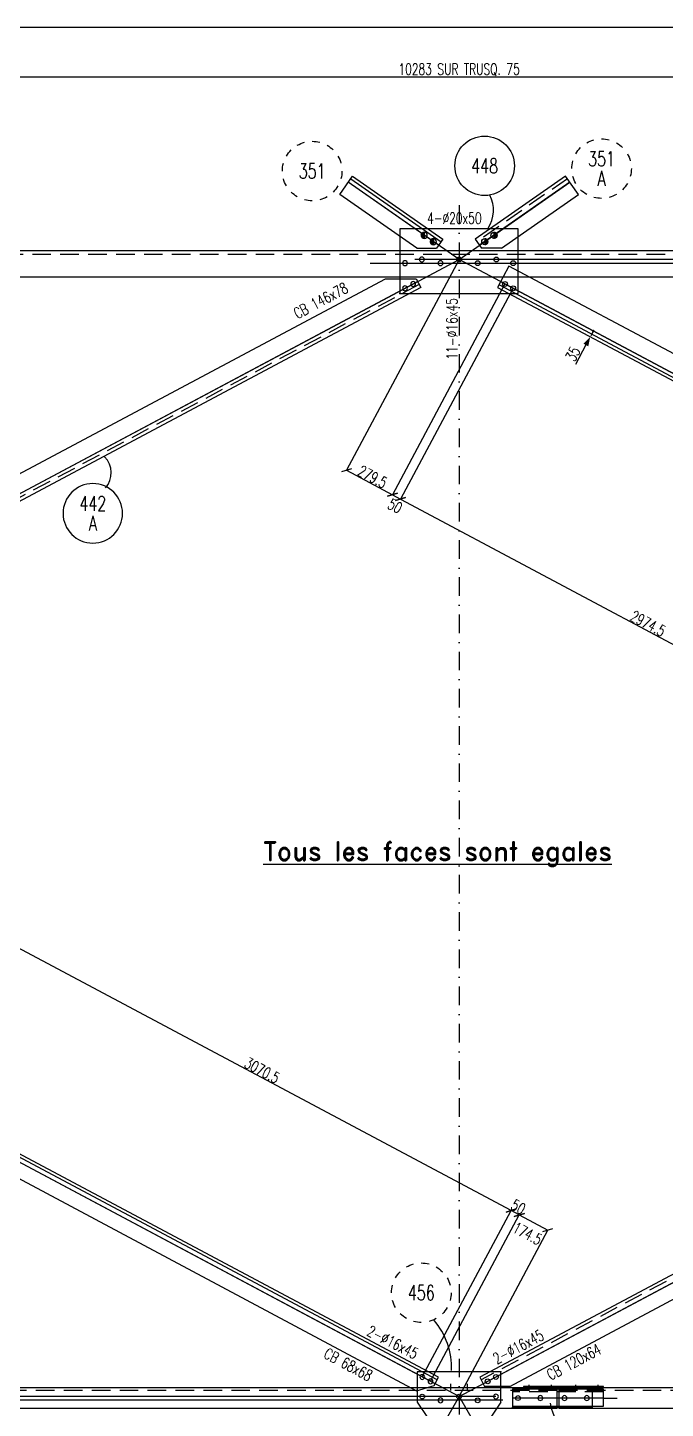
# Model space of a CAD drawing. Extents: x 554281 to 570501, y -34108 to -22628.
# Drawn here: x 559269 to 562695, y -30054 to -22628 of the extents above; entities that cross this region are included whole.
import ezdxf
from ezdxf.enums import TextEntityAlignment as Align

# ---------------------------------------------------------------- set-up
doc = ezdxf.new("R2010")
doc.units = 0
doc.header["$LTSCALE"] = 200
doc.header["$MEASUREMENT"] = 0
doc.linetypes.add('DASHDOT', pattern=[1, 0.5, -0.25, 0, -0.25])
doc.linetypes.add('DASHED', pattern=[0.75, 0.5, -0.25])
doc.layers.get('0').update_dxf_attribs({"linetype": 'CONTINUOUS'})
for name, color, linetype in [('ASSI', 6, 'CONTINUOUS'), ('BOLLINI_1', 7, 'CONTINUOUS'), ('BOLLINI_5', 7, 'CONTINUOUS'), ('FORI', 2, 'CONTINUOUS'), ('LINEA_ANG', 2, 'CONTINUOUS'), ('LINEE_PIASTRA', 2, 'CONTINUOUS'), ('LINEE_PIASTRE', 2, 'CONTINUOUS'), ('LS', 7, 'CONTINUOUS'), ('MZ', 6, 'DASHDOT'), ('PIASTRE', 5, 'CONTINUOUS'), ('QT_MAL', 7, 'CONTINUOUS'), ('QT_MPR', 7, 'CONTINUOUS'), ('TRAT-Y', 7, 'DASHED')]:
    doc.layers.add(name, color=color, linetype=linetype)
doc.styles.add('QUOTE', font='ROMANS8.SHX', dxfattribs={"width": 0.7})
doc.styles.add('RD', font='ROMAND8.SHX', dxfattribs={"width": 0.7})
doc.styles.add('RQL', font='ROMANS8.SHX', dxfattribs={"width": 0.7})
doc.styles.add('RS', font='ROMANS8.shx', dxfattribs={"width": 0.7})
doc.styles.get("Standard").update_dxf_attribs({"font": 'ROMANS8.SHX', "width": 0.7})
doc.dimstyles.new('FRECCE1', dxfattribs={"dimtxt": 60, "dimasz": 6.66, "dimexe": 0, "dimexo": 0, "dimgap": 1, "dimtad": 1, "dimzin": 0, "dimdsep": 46, "dimtxsty": 'RS', "dimblk1": 'QUOTP', "dimblk2": 'QUOTF', "dimsah": 1, "dimcen": 0, "dimclrd": 2, "dimclre": 2, "dimclrt": 7, "dimadec": 0, "dimazin": 0, "dimtfac": 1, "dimtix": 1, "dimtmove": 2, "dimatfit": 3, "dimldrblk": 'QUOTP', "dimfxl": 1, "dimtolj": 1, "dimtzin": 0, "dimarcsym": 0})
doc.dimstyles.new('TRATTO', dxfattribs={"dimscale": 0, "dimtxt": 60, "dimasz": 40, "dimexe": 0, "dimexo": 0, "dimgap": 5, "dimtad": 1, "dimrnd": 0.5, "dimdsep": 46, "dimtxsty": 'RS', "dimblk1": 'OBLIQUE', "dimblk2": 'OBLIQUE', "dimsah": 1, "dimcen": 0.09, "dimclrd": 2, "dimclre": 2, "dimclrt": 7, "dimadec": 0, "dimazin": 0, "dimtfac": 1, "dimtix": 1, "dimtmove": 2, "dimatfit": 3, "dimfxl": 1, "dimtolj": 1, "dimtzin": 0, "dimarcsym": 0})

# ---------------------------------------------------------------- blocks, each defined once
blk = doc.blocks.new('ASSE98')
blk.add_line((0, 0), (1, 0))
at = {"color": 7, "style": 'QUOTE', "width": 0.5, "flags": 1}
for tag, p in [('TI', (1.38308, 6.82731)), ('DI_S', (1.38308, 6.42178)), ('D_S', (1.38308, 6.02092)), ('E_S', (1.38308, 5.68065)), ('NFORI', (1.36454, 5.29792)), ('ALAR', (1.36349, 4.93246)), ('FAM', (1.3775, 4.54645)), ('ALA', (1.38308, 4.19257)), ('DISP2', (1.38308, 3.84971)), ('DISP1', (1.38308, 3.50686)), ('PINZAF', (1.38308, 3.164)), ('PINZAI', (1.38308, 2.82114)), ('TRP', (1.38308, 2.47829)), ('NP', (1.38308, 2.13543)), ('SV', (1.38308, 1.79257)), ('PESO', (1.38308, 1.44971)), ('QUA', (1.38308, 1.10686)), ('LUN', (1.38308, 0.764)), ('PROF', (1.38308, 0.42114)), ('POS', (1.38308, 0.07829))]:
    blk.add_attdef(tag, p, '', height=0.2, dxfattribs=at)
at = {"color": 7, "flags": 1}
for tag, p in [('LAV1', (3.07431, 6.82847)), ('LAV2', (3.07431, 6.49513)), ('LAV3', (3.07431, 6.1618)), ('LAV4', (3.07431, 5.82847)), ('LAV5', (3.07431, 5.49513)), ('LAV6', (3.07431, 5.1618)), ('LAV7', (3.07431, 4.82847)), ('LAV8', (3.07431, 4.49513)), ('LAV9', (3.07431, 4.1618)), ('LAV10', (3.07431, 3.82847))]:
    blk.add_attdef(tag, p, '', height=0.2, dxfattribs=at)
blk = doc.blocks.new('MRKR_98')
blk.add_point((0, 0))
at = {"color": 7, "style": 'QUOTE', "width": 0.5, "flags": 1}
for tag, p in [('AUX2', (3.71, 4.93)), ('NFORI', (3.72, 5.3)), ('TI', (3.73, 6.83)), ('AUX1', (3.73, 4.19)), ('DI_S', (3.73, 6.42)), ('D_S', (3.73, 6.02)), ('E_S', (3.73, 5.68)), ('FAM', (3.73, 4.55)), ('COMMESSA', (3.73, 3.85)), ('MD', (3.73, 3.51)), ('MP', (3.73, 3.16)), ('LARGHEZZA', (3.73, 2.82)), ('SPESSORE', (3.73, 2.48)), ('NP', (3.73, 2.14)), ('SV', (3.73, 1.79)), ('PESO', (3.73, 1.45)), ('QUA', (3.73, 1.11)), ('LUN', (3.73, 0.76)), ('PROF', (3.73, 0.42)), ('POS', (3.73, 0.08))]:
    blk.add_attdef(tag, p, '', height=0.2, dxfattribs=at)
at = {"color": 7, "flags": 1}
for tag, p in [('LAV1', (5.26, 6.88)), ('LAV2', (5.26, 6.55)), ('LAV3', (5.26, 6.21)), ('LAV4', (5.26, 5.88)), ('LAV5', (5.26, 5.55)), ('LAV6', (5.26, 5.21)), ('LAV7', (5.26, 4.88)), ('LAV8', (5.26, 4.55)), ('LAV9', (5.26, 4.21)), ('LAV10', (5.26, 3.88))]:
    blk.add_attdef(tag, p, '', height=0.2, dxfattribs=at)
blk = doc.blocks.new('16')
blk.add_circle((0, 0), 1)
blk = doc.blocks.new('20')
at = {"color": 0}
for p, q in [((0, 0.98), (0.02, 1)), ((0, 0.94), (0.06, 1)), ((1, -0.01), (0, 0.99)), ((0, 0.89), (0.1, 0.99)), ((0, 0.85), (0.14, 0.99)), ((0, 0.8), (0.18, 0.98)), ((0, 0.76), (0.22, 0.98)), ((0, 0.71), (0.25, 0.97)), ((0, 0.67), (0.29, 0.96)), ((1, -0.05), (0, 0.95)), ((0, 0.62), (0.32, 0.95)), ((0, 0.58), (0.36, 0.93)), ((0, 0.53), (0.39, 0.92)), ((0, 0.49), (0.42, 0.91)), ((1, -0.09), (0, 0.9)), ((0, 0.44), (0.45, 0.89)), ((0, 0.4), (0.48, 0.88)), ((0.99, -0.13), (0, 0.86)), ((0, 0.35), (0.51, 0.86)), ((0, 0.31), (0.54, 0.84)), ((0, 0.26), (0.56, 0.83)), ((0.99, -0.17), (0, 0.81)), ((0, 0.22), (0.59, 0.81)), ((0, 0.17), (0.61, 0.79)), ((0.98, -0.21), (0, 0.77)), ((0, 0.13), (0.64, 0.77)), ((0, 0.08), (0.66, 0.75)), ((0, 0.04), (0.69, 0.73)), ((0.97, -0.25), (0, 0.72)), ((0, -0.01), (0.71, 0.7)), ((0.96, -0.28), (0, 0.68)), ((0, -0.05), (0.73, 0.68)), ((0, -0.1), (0.75, 0.66)), ((0.95, -0.32), (0, 0.63)), ((0, -0.14), (0.77, 0.63)), ((0, -0.19), (0.79, 0.61)), ((0.94, -0.35), (0, 0.59)), ((0, -0.23), (0.81, 0.58)), ((0, -0.28), (0.83, 0.56)), ((0.92, -0.38), (0, 0.54)), ((0, -0.32), (0.85, 0.53)), ((0.91, -0.41), (0, 0.5)), ((0, -0.36), (0.87, 0.5)), ((0, -0.41), (0.88, 0.47)), ((0.9, -0.44), (0, 0.45)), ((0, -0.45), (0.9, 0.44)), ((0.88, -0.47), (0, 0.41)), ((0, -0.5), (0.91, 0.41)), ((0, -0.54), (0.92, 0.38)), ((0.87, -0.5), (0, 0.36)), ((0, -0.59), (0.94, 0.35)), ((0.85, -0.53), (0, 0.32)), ((0, -0.63), (0.95, 0.31)), ((0, -0.68), (0.96, 0.28)), ((0.83, -0.56), (0, 0.27)), ((0, -0.72), (0.97, 0.25)), ((0.81, -0.58), (0, 0.23)), ((0, -0.77), (0.98, 0.21)), ((0.79, -0.61), (0, 0.18)), ((0, -0.81), (0.99, 0.17)), ((0.77, -0.63), (0, 0.14)), ((0, -0.86), (0.99, 0.13)), ((0.75, -0.66), (0, 0.09)), ((0, -0.9), (1, 0.09)), ((0.73, -0.68), (0, 0.05)), ((0, -0.95), (1, 0.05)), ((0.71, -0.7), (0, 0.01)), ((0, -0.99), (1, 0.01)), ((1, 0.04), (0.04, 1)), ((1, 0.09), (0.09, 1)), ((0.99, 0.14), (0.14, 0.99)), ((0.98, 0.19), (0.19, 0.98)), ((0.97, 0.25), (0.25, 0.97)), ((0.95, 0.31), (0.31, 0.95)), ((0.92, 0.38), (0.38, 0.92)), ((0.88, 0.47), (0.47, 0.88)), ((0.81, 0.59), (0.59, 0.81)), ((0.69, -0.73), (0, -0.04)), ((0.66, -0.75), (0, -0.08)), ((0.64, -0.77), (0, -0.13)), ((0.61, -0.79), (0, -0.17)), ((0.59, -0.81), (0, -0.22)), ((0.56, -0.83), (0, -0.26)), ((0.54, -0.84), (0, -0.31)), ((0.51, -0.86), (0, -0.35)), ((0.48, -0.88), (0, -0.4)), ((0.45, -0.89), (0, -0.44)), ((0.42, -0.91), (0, -0.49)), ((0.39, -0.92), (0, -0.53)), ((0.36, -0.93), (0, -0.58)), ((0.32, -0.95), (0, -0.62)), ((0.29, -0.96), (0, -0.67)), ((0.25, -0.97), (0, -0.71)), ((0.22, -0.98), (0, -0.76)), ((0.18, -0.98), (0, -0.8)), ((0.14, -0.99), (0, -0.85)), ((0.1, -0.99), (0, -0.89)), ((0.04, -1), (1, -0.04)), ((0.09, -1), (1, -0.09)), ((0.14, -0.99), (0.99, -0.14)), ((0.19, -0.98), (0.98, -0.19)), ((0.25, -0.97), (0.97, -0.25)), ((0.31, -0.95), (0.95, -0.31)), ((0.38, -0.92), (0.92, -0.38)), ((0.47, -0.88), (0.88, -0.47)), ((0.59, -0.81), (0.81, -0.59))]:
    blk.add_line(p, q, dxfattribs=at)
blk.add_line((0, 1), (0, -1))
blk.add_circle((0, 0), 1)
blk = doc.blocks.new('xxx')
blk.add_circle((0, 0), 8)
at = {"color": 3, "style": 'RQL', "width": 0.7}
blk.add_attdef('POS', text='', height=4, dxfattribs=at).set_placement((0, 0), align=Align.MIDDLE)
at = {"color": 3, "style": 'RQL', "width": 0.7, "flags": 1}
blk.add_attdef('POS1', (-0.39, -5.42), '', height=2, dxfattribs=at)
at = {"style": 'RQL', "width": 0.7, "flags": 1}
blk.add_attdef('TIPO', (-0.39, -8.66), '', height=2, dxfattribs=at)
blk = doc.blocks.new('_OBLIQUE')
at = {"color": 0, "linetype": 'ByBlock'}
blk.add_line((-0.5, -0.5), (0.5, 0.5), dxfattribs=at)
blk = doc.blocks.new('*D25')
at = {"layer": 'LS', "color": 2, "lineweight": -2, "transparency": 16777216}
for p, q in [((556445.4, -23875.5), (556445.4, -22892.6)), ((556445.4, -22892.6), (566728.4, -22892.6)), ((566728.4, -23875.5), (566728.4, -22892.6))]:
    blk.add_line(p, q, dxfattribs=at)
at = {"layer": 'LS', "color": 2, "lineweight": -2, "transparency": 16777216, "xscale": 40, "yscale": 40, "zscale": 40, "rotation": 180}
blk.add_blockref('_OBLIQUE', (556445.4, -22892.6), dxfattribs=at)
at = {"layer": 'LS', "color": 2, "lineweight": -2, "transparency": 16777216, "xscale": 40, "yscale": 40, "zscale": 40}
blk.add_blockref('_OBLIQUE', (566728.4, -22892.6), dxfattribs=at)
at = {"layer": 'LS', "color": 7, "transparency": 16777216, "insert": (561586.9, -22854.7), "char_height": 60, "attachment_point": 5, "style": 'RS'}
blk.add_mtext('\\A1;10283 SUR TRUSQ. 75', dxfattribs=at)
blk = doc.blocks.new('*D26')
at = {"layer": 'LS', "color": 2, "lineweight": -2, "transparency": 16777216}
for p, q in [((555266.1, -29990.3), (555266.1, -30594.4)), ((567907.7, -29990.3), (567907.7, -30594.4)), ((555266.1, -30594.4), (567907.7, -30594.4))]:
    blk.add_line(p, q, dxfattribs=at)
at = {"layer": 'LS', "color": 2, "lineweight": -2, "transparency": 16777216, "xscale": 40, "yscale": 40, "zscale": 40, "rotation": 180}
blk.add_blockref('_OBLIQUE', (555266.1, -30594.4), dxfattribs=at)
at = {"layer": 'LS', "color": 2, "lineweight": -2, "transparency": 16777216, "xscale": 40, "yscale": 40, "zscale": 40}
blk.add_blockref('_OBLIQUE', (567907.7, -30594.4), dxfattribs=at)
at = {"layer": 'LS', "color": 7, "transparency": 16777216, "insert": (561586.9, -30556.5), "char_height": 60, "attachment_point": 5, "style": 'RS'}
blk.add_mtext('\\A1;12641 SUR TRUSQ. 75', dxfattribs=at)
blk = doc.blocks.new('zzz')
at = {"linetype": 'Continuous'}
for start, end in [(90, 105), (60, 75), (150, 165), (120, 135), (30, 45), (180, 195), (0, 15), (330, 345), (210, 225), (240, 255), (300, 315), (270, 285)]:
    blk.add_arc((0, 0), 8, start, end, dxfattribs=at)
at = {"color": 3, "style": 'RQL', "width": 0.7}
blk.add_attdef('POS1', text='', height=4, dxfattribs=at).set_placement((0, 0), align=Align.MIDDLE)
at = {"style": 'RQL', "width": 0.7, "flags": 1}
blk.add_attdef('TIPO', (0, -8), '', height=3, dxfattribs=at)
blk = doc.blocks.new('www')
at = {"linetype": 'Continuous'}
for start, end in [(90, 105), (60, 75), (150, 165), (120, 135), (30, 45), (180, 195), (0, 15), (330, 345), (210, 225), (240, 255), (300, 315), (270, 285)]:
    blk.add_arc((0, 0), 8, start, end, dxfattribs=at)
at = {"color": 3, "style": 'RQL', "width": 0.7}
for tag, p in [('POS3', (0, 0.65)), ('POS2', (0, -4.63))]:
    blk.add_attdef(tag, text='', height=4, dxfattribs=at).set_placement(p, align=Align.CENTER)
at = {"style": 'RQL', "width": 0.7, "flags": 1}
blk.add_attdef('TIPO', text='', height=3, dxfattribs=at).set_placement((0, 0), align=Align.MIDDLE_CENTER)
blk = doc.blocks.new('*D111')
at = {"layer": 'QT_MPR', "color": 2, "lineweight": -2, "transparency": 16777216}
for p, q in [((561586.9, -23875.5), (560982.2, -25009.1)), ((561833.4, -24007), (561228.7, -25140.6)), ((560982.2, -25009.1), (561228.7, -25140.6))]:
    blk.add_line(p, q, dxfattribs=at)
at = {"layer": 'QT_MPR', "color": 2, "lineweight": -2, "transparency": 16777216, "xscale": 40, "yscale": 40, "zscale": 40}
for p, rotation in [((560982.2, -25009.1), 151.9214835772058), ((561228.7, -25140.6), 331.9214835772058)]:
    blk.add_blockref('_OBLIQUE', p, dxfattribs=dict(at, rotation=rotation))
at = {"layer": 'QT_MPR', "color": 7, "transparency": 16777216, "insert": (561121.9, -25043.9), "char_height": 60, "attachment_point": 5, "rotation": 331.92148, "style": 'RS'}
blk.add_mtext('\\A1;279.5', dxfattribs=at)
blk = doc.blocks.new('*D112')
at = {"layer": 'QT_MPR', "color": 2, "lineweight": -2, "transparency": 16777216}
for p, q in [((561833.4, -24007), (561228.7, -25140.6)), ((561877.6, -24030.5), (561272.8, -25164.1)), ((561228.7, -25140.6), (561272.8, -25164.1))]:
    blk.add_line(p, q, dxfattribs=at)
at = {"layer": 'QT_MPR', "color": 2, "lineweight": -2, "transparency": 16777216, "xscale": 40, "yscale": 40, "zscale": 40}
for p, rotation in [((561228.7, -25140.6), 151.9214835772058), ((561272.8, -25164.1), 331.9214835772058)]:
    blk.add_blockref('_OBLIQUE', p, dxfattribs=dict(at, rotation=rotation))
at = {"layer": 'QT_MPR', "color": 7, "transparency": 16777216, "insert": (561243.1, -25200.9), "char_height": 60, "attachment_point": 5, "rotation": 331.92148, "style": 'RS'}
blk.add_mtext('\\A1;50', dxfattribs=at)
blk = doc.blocks.new('*D113')
at = {"layer": 'QT_MPR', "color": 2, "lineweight": -2, "transparency": 16777216}
for p, q in [((561877.6, -24030.5), (561272.8, -25164.1)), ((561272.8, -25164.1), (563897.4, -26564.2)), ((564516.2, -25404.2), (563897.4, -26564.2))]:
    blk.add_line(p, q, dxfattribs=at)
at = {"layer": 'QT_MPR', "color": 2, "lineweight": -2, "transparency": 16777216, "xscale": 40, "yscale": 40, "zscale": 40}
for p, rotation in [((561272.8, -25164.1), 151.9214835772058), ((563897.4, -26564.2), 331.9214835772058)]:
    blk.add_blockref('_OBLIQUE', p, dxfattribs=dict(at, rotation=rotation))
at = {"layer": 'QT_MPR', "color": 7, "transparency": 16777216, "insert": (562601.6, -25833.3), "char_height": 60, "attachment_point": 5, "rotation": 331.92148, "style": 'RS'}
blk.add_mtext('\\A1;2974.5', dxfattribs=at)
blk = doc.blocks.new('QUOTP')
at = {"layer": 'ASSI', "color": 2, "const_width": 1.07}
blk.add_lwpolyline([(-0.5, 0, 1), (0.5, 0, 1)], format="xyb", close=True, dxfattribs=at)
blk = doc.blocks.new('QUOTF')
at = {"layer": 'LS', "color": 2}
blk.add_line((7.5, 0), (25.5, 0), dxfattribs=at)
blk.add_solid([(7.5, 2.25), (0, 0), (7.5, -2.25)], dxfattribs=at)
blk = doc.blocks.new('*D116')
at = {"layer": 'QT_MAL', "color": 2, "lineweight": -2, "transparency": 16777216}
for p, q in [((562304.9, -24266), (562294.7, -24285.2)), ((562308, -24260.2), (562308, -24260.2)), ((562291.5, -24291.1), (562291.5, -24291.1))]:
    blk.add_line(p, q, dxfattribs=at)
at = {"layer": 'QT_MAL', "color": 2, "lineweight": -2, "transparency": 16777216, "xscale": 6.66, "yscale": 6.66, "zscale": 6.66}
for name, p, rotation in [('QUOTP', (562308, -24260.2), 61.92148357720585), ('QUOTF', (562291.5, -24291.1), 241.9214835772058)]:
    blk.add_blockref(name, p, dxfattribs=dict(at, rotation=rotation))
at = {"layer": 'QT_MAL', "color": 7, "transparency": 16777216, "insert": (562198.4, -24383.4), "char_height": 60, "attachment_point": 5, "rotation": 61.92148, "style": 'RS'}
blk.add_mtext('\\A1;35', dxfattribs=at)
blk = doc.blocks.new('*D117')
at = {"layer": 'QT_MPR', "color": 2, "lineweight": -2, "transparency": 16777216}
for p, q in [((561389, -29884.7), (561866.5, -28989.6)), ((561433.1, -29908.2), (561910.6, -29013.2)), ((561910.6, -29013.2), (561866.5, -28989.6))]:
    blk.add_line(p, q, dxfattribs=at)
at = {"layer": 'QT_MPR', "color": 2, "lineweight": -2, "transparency": 16777216, "xscale": 40, "yscale": 40, "zscale": 40}
for p, rotation in [((561866.5, -28989.6), 151.9214835788659), ((561910.6, -29013.2), 331.9214835788659)]:
    blk.add_blockref('_OBLIQUE', p, dxfattribs=dict(at, rotation=rotation))
at = {"layer": 'QT_MPR', "color": 7, "transparency": 16777216, "insert": (561905, -28970.5), "char_height": 60, "attachment_point": 5, "rotation": 331.92148, "style": 'RS'}
blk.add_mtext('\\A1;50', dxfattribs=at)
blk = doc.blocks.new('*D118')
at = {"layer": 'QT_MPR', "color": 2, "lineweight": -2, "transparency": 16777216}
for p, q in [((558668.2, -28461.6), (559157.5, -27544.5)), ((561866.5, -28989.6), (559157.5, -27544.5)), ((561389, -29884.7), (561866.5, -28989.6))]:
    blk.add_line(p, q, dxfattribs=at)
at = {"layer": 'QT_MPR', "color": 2, "lineweight": -2, "transparency": 16777216, "xscale": 40, "yscale": 40, "zscale": 40}
for p, rotation in [((559157.5, -27544.5), 151.9214835788659), ((561866.5, -28989.6), 331.9214835788659)]:
    blk.add_blockref('_OBLIQUE', p, dxfattribs=dict(at, rotation=rotation))
at = {"layer": 'QT_MPR', "color": 7, "transparency": 16777216, "insert": (560528.5, -28236.2), "char_height": 60, "attachment_point": 5, "rotation": 331.92148, "style": 'RS'}
blk.add_mtext('\\A1;3070.5', dxfattribs=at)
blk = doc.blocks.new('bull')
at = {"style": 'RS', "width": 0.7, "flags": 1}
for tag, p in [('NN', (-12.25, 0)), ('DIAMETRO', (0, -4.86)), ('SERRAGGIO', (0, -9.71)), ('LUNGHEZZA', (0, -14.57)), ('NB', (0, -19.43)), ('TIPO', (0, -24.12)), ('EL', (-0.14, -29))]:
    blk.add_attdef(tag, p, '', height=3, dxfattribs=at)
at = {"style": 'RS', "width": 0.7}
blk.add_attdef('BULLONE', (0, 0), '', height=3, dxfattribs=at)
blk = doc.blocks.new('YYY')
blk.add_circle((0, 0), 8)
at = {"color": 3, "style": 'RQL', "width": 0.7}
for tag, p in [('POS3', (0, 0.65)), ('POS2', (0, -4.63))]:
    blk.add_attdef(tag, text='', height=4, dxfattribs=at).set_placement(p, align=Align.CENTER)
at = {"style": 'RQL', "width": 0.7, "flags": 1}
blk.add_attdef('TIPO', text='', height=3, dxfattribs=at).set_placement((0, 0), align=Align.MIDDLE_CENTER)
blk = doc.blocks.new('*D152')
at = {"layer": 'QT_MPR', "color": 2, "lineweight": -2, "transparency": 16777216}
for p, q in [((561433.1, -29908.2), (561910.6, -29013.2)), ((561910.6, -29013.2), (562064.4, -29095.2)), ((561586.9, -29990.3), (562064.4, -29095.2))]:
    blk.add_line(p, q, dxfattribs=at)
at = {"layer": 'QT_MPR', "color": 2, "lineweight": -2, "transparency": 16777216, "xscale": 40, "yscale": 40, "zscale": 40}
for p, rotation in [((561910.6, -29013.2), 151.9214835764628), ((562064.4, -29095.2), 331.9214835764627)]:
    blk.add_blockref('_OBLIQUE', p, dxfattribs=dict(at, rotation=rotation))
at = {"layer": 'QT_MPR', "color": 7, "transparency": 16777216, "insert": (561954.2, -29113.8), "char_height": 60, "attachment_point": 5, "rotation": 331.92148, "style": 'RS'}
blk.add_mtext('\\A1;174.5', dxfattribs=at)

msp = doc.modelspace()

# ---------------------------------------------------------------- linework, layer by layer
at = {"layer": 'ASSI', "color": 6}
msp.add_line((561108.835, -23895.49), (566717.028, -23895.49), dxfattribs=at)
at = {"layer": 'LINEA_ANG'}
for p, q in [((560945.646, -23525.35), (561014.34, -23426.957)), ((561014.34, -23426.957), (561499.743, -23765.85)), ((562159.476, -23426.957), (561674.073, -23765.85)), ((562228.171, -23525.35), (562159.476, -23426.957)), ((561359.714, -23814.439), (560945.646, -23525.35)), ((561814.102, -23814.439), (562228.171, -23525.35)), ((566744.028, -23828.49), (556430.028, -23828.49)), ((561359.714, -23814.439), (561465.968, -23814.226)), ((561499.743, -23765.85), (561465.968, -23814.226)), ((561674.073, -23765.85), (561707.848, -23814.226)), ((561814.102, -23814.439), (561707.848, -23814.226)), ((555860.664, -26822.588), (561190.659, -23979.204)), ((556430.028, -23968.49), (566744.028, -23968.49)), ((561190.659, -23979.204), (561356.188, -23979.304)), ((561356.188, -23979.304), (561380.664, -24025.184)), ((561854.342, -23910.485), (561793.153, -24025.184)), ((567313.153, -26822.588), (561854.342, -23910.485)), ((561380.664, -24025.184), (555848.621, -26976.354)), ((561793.153, -24025.184), (567325.196, -26976.354)), ((561801.155, -24010.185), (567333.197, -26961.355)), ((561476.326, -29885.942), (555850.76, -26884.879)), ((567323.057, -26884.879), (561697.49, -29885.942)), ((561859.849, -29935.337), (567319.542, -27022.762)), ((555882.508, -27037.824), (561358.966, -29959.342)), ((561452.322, -29930.94), (561476.326, -29885.942)), ((561697.49, -29885.942), (561723.849, -29935.351)), ((562113.405, -29943.27), (555250.405, -29943.27)), ((561358.966, -29959.342), (561452.322, -29930.94)), ((561859.849, -29935.337), (561723.849, -29935.351)), ((562363.405, -29951.27), (561873.405, -29951.27)), ((561873.405, -29951.27), (561873.405, -30041.27)), ((562363.405, -29951.27), (561873.405, -29951.27)), ((561873.405, -29951.27), (561873.405, -30041.27)), ((562113.405, -30053.27), (562113.405, -29943.27)), ((567923.405, -29943.27), (562123.405, -29943.27)), ((562123.405, -29943.27), (562123.405, -30053.27)), ((562363.405, -30041.27), (562363.405, -29951.27)), ((562363.405, -30041.27), (562363.405, -29951.27)), ((555350.405, -30053.27), (562113.405, -30053.27)), ((561873.405, -30041.27), (562363.405, -30041.27)), ((561873.405, -30041.27), (562363.405, -30041.27)), ((562123.405, -30053.27), (567823.405, -30053.27))]:
    msp.add_line(p, q, dxfattribs=at)
at = {"layer": 'LINEA_ANG', "color": 2}
for p, q in [((561004.609, -23440.896), (561490.011, -23779.789)), ((561468.325, -29900.941), (555842.758, -26899.879))]:
    msp.add_line(p, q, dxfattribs=at)
at = {"layer": 'LINEE_PIASTRA'}
for p, q in [((561361.908, -30020.649), (561471.908, -30185.649)), ((561811.908, -30020.649), (561701.908, -30185.649))]:
    msp.add_line(p, q, dxfattribs=at)
at = {"layer": 'LINEE_PIASTRE'}
for p, q in [((561904.908, -23709.893), (561268.908, -23709.893)), ((561268.908, -23709.893), (561268.908, -24057.893)), ((561904.908, -24057.893), (561904.908, -23709.893)), ((561268.908, -24057.893), (561904.908, -24057.893)), ((561811.908, -29857.649), (561361.908, -29857.649)), ((561361.908, -29857.649), (561361.908, -30020.649)), ((561811.908, -30020.649), (561811.908, -29857.649)), ((562303.405, -29948.27), (561873.405, -29948.27)), ((561873.405, -29948.27), (561873.405, -30048.27)), ((562303.405, -29948.27), (561873.405, -29948.27)), ((561873.405, -29948.27), (561873.405, -30048.27)), ((562303.405, -30048.27), (562303.405, -29948.27)), ((562303.405, -30048.27), (562303.405, -29948.27)), ((561873.405, -30048.27), (562303.405, -30048.27)), ((561873.405, -30048.27), (562303.405, -30048.27))]:
    msp.add_line(p, q, dxfattribs=at)
at = {"layer": 'LS', "color": 6}
for p, q in [((561586.908, -23875.49), (560991.442, -23459.755)), ((561586.908, -23875.49), (562182.374, -23459.755)), ((555855.755, -26932.88), (561586.908, -23875.49)), ((566728.447, -23875.49), (561348.542, -23875.49)), ((567318.062, -26932.88), (561586.908, -23875.49)), ((561586.908, -29990.27), (555855.755, -26932.88)), ((561586.908, -29990.27), (567318.062, -26932.88)), ((561541.908, -29958.27), (561541.908, -29922.328)), ((561541.908, -29958.27), (561541.908, -29922.328)), ((561631.908, -29958.27), (561631.908, -29922.328)), ((561631.908, -29958.27), (561631.908, -29922.328)), ((561784.8, -29990.27), (555266.14, -29990.27)), ((561586.908, -29990.27), (561356.317, -30388.84)), ((561586.908, -29990.27), (561817.5, -30388.84)), ((561963.405, -29959.27), (561963.405, -29927.27)), ((561963.405, -29959.27), (561963.405, -29927.27)), ((562083.405, -29959.27), (562083.405, -29927.27)), ((562083.405, -29959.27), (562083.405, -29927.27)), ((562213.405, -29959.27), (562213.405, -29927.27)), ((562213.405, -29959.27), (562213.405, -29927.27)), ((562333.405, -29959.27), (562333.405, -29927.27)), ((562333.405, -29959.27), (562333.405, -29927.27)), ((562363.405, -29998.27), (562436.12, -29998.27)), ((561821.855, -30010.27), (555250.405, -30010.27))]:
    msp.add_line(p, q, dxfattribs=at)
at = {"layer": 'LS', "color": 8}
msp.add_lwpolyline([(554280.738, -22628.464), (554280.738, -34108.464), (567000.738, -34108.464), (567000.738, -32508.464), (570500.738, -32508.464), (570500.738, -22628.464), (554280.738, -22628.464)], close=True, dxfattribs=at)
at = {"layer": 'LS', "color": 2}
msp.add_lwpolyline([(561933.405, -29942.27), (562363.405, -29942.27), (562363.405, -29936.27), (561933.405, -29936.27)], close=True, dxfattribs=at)
at = {"layer": 'LS', "color": 6}
for centre, radius, start, end in [((561597.953, -23610.942), 173.964, 326.4052904, 27.9784988), ((559597.488, -25022.777), 120.291, 317.6196859, 45.6363001), ((561159.536, -29831.709), 386.235, 357.2110887, 41.0448231), ((562403.894, -29964.73), 333.528, 190.6465307, 261.5854532)]:
    msp.add_arc(centre, radius, start, end, dxfattribs=at)
at = {"layer": 'MZ'}
msp.add_line((561586.908, -23583.578), (561586.908, -30400.128), dxfattribs=at)
at = {"layer": 'TRAT-Y'}
for p, q in [((562169.208, -23440.896), (561683.805, -23779.789)), ((566744.028, -23848.49), (556430.028, -23848.49)), ((567331.059, -26899.879), (561705.492, -29900.941)), ((562113.405, -29958.27), (555250.405, -29958.27)), ((562363.405, -29965.27), (561873.405, -29965.27)), ((562363.405, -29965.27), (561873.405, -29965.27)), ((567923.405, -29958.27), (562123.405, -29958.27))]:
    msp.add_line(p, q, dxfattribs=at)
at = {"layer": 'TRAT-Y', "color": 2}
msp.add_line((561372.662, -24010.185), (555840.62, -26961.355), dxfattribs=at)

# ---------------------------------------------------------------- block references
at = {"layer": 'ASSI'}
for p, xscale, rotation in [((561476.845, -23798.647), 592, 145.0785093468416), ((562182.374, -23459.755), 592, 214.9214906531583), ((566744.028, -23828.49), 10314, 180), ((562113.405, -29943.27), 6863, 180), ((562363.405, -29998.27), 490, 180), ((562363.405, -29998.27), 490, 180), ((567923.405, -29943.27), 5800, 180)]:
    msp.add_blockref('ASSE98', p, dxfattribs=dict(at, xscale=xscale, rotation=rotation))
ref = msp.add_blockref('ASSE98', (555832.147, -26945.474), dxfattribs=dict(at, xscale=6270, rotation=28.07851642279414))
ref.add_attrib('LAV1', 'CB 83x83', (556176.326, -26612.04), dxfattribs={"layer": '0', "color": 7, "height": 60, "rotation": 28.0785164, "width": 0.7})
ref.add_attrib('LAV2', 'A  45%%d', (556090.727, -26953.102), dxfattribs={"layer": '0', "color": 254, "height": 60, "rotation": 28.0785164, "width": 0.7})
ref.add_attrib('LAV3', 'CB 146x78', (560718.816, -24197.046), dxfattribs={"layer": '0', "color": 7, "height": 60, "rotation": 28.0785164, "width": 0.7})
ref = msp.add_blockref('ASSE98', (561809.627, -23994.303), dxfattribs=dict(at, xscale=6270, rotation=331.9214835772059))
ref.add_attrib('PROF', 'L130x8', (563270.3, -24586.516), dxfattribs={"layer": '0', "color": 2, "height": 70, "rotation": 331.9214836, "style": 'QUOTE', "width": 0.7})
ref.add_attrib('LUN', '6270', (563758.978, -24847.21), dxfattribs={"layer": '0', "color": 2, "height": 70, "rotation": 331.9214836, "style": 'QUOTE', "width": 0.7})
ref.add_attrib('PESO', '6216 C/C T.E.', (563105.562, -24895.322), dxfattribs={"layer": '0', "color": 2, "height": 70, "rotation": 331.9214836, "style": 'QUOTE', "width": 0.7})
ref.add_attrib('SV', 'Lg.', (563622.986, -24774.663), dxfattribs={"layer": '0', "color": 2, "height": 70, "rotation": 331.9214836, "style": 'QUOTE', "width": 0.7})
ref.add_attrib('LAV1', 'CB 83x83', (566800.255, -26503.469), dxfattribs={"layer": '0', "color": 7, "height": 60, "rotation": 331.9214836, "width": 0.7})
ref = msp.add_blockref('ASSE98', (561457.499, -29921.234), dxfattribs=dict(at, xscale=6375.999999999999, rotation=151.9214835788658))
ref.add_attrib('PROF', 'L120x8', (557294.806, -27564.561), dxfattribs={"layer": '0', "color": 2, "height": 70, "rotation": -28.0785164, "style": 'QUOTE', "width": 0.7})
ref.add_attrib('LUN', '6376', (557783.484, -27825.255), dxfattribs={"layer": '0', "color": 2, "height": 70, "rotation": -28.0785164, "style": 'QUOTE', "width": 0.7})
ref.add_attrib('PESO', '6321.5 C/C T.E.', (557130.067, -27873.367), dxfattribs={"layer": '0', "color": 2, "height": 70, "rotation": -28.0785164, "style": 'QUOTE', "width": 0.7})
ref.add_attrib('SV', 'Lg.', (557647.492, -27752.708), dxfattribs={"layer": '0', "color": 2, "height": 70, "rotation": -28.0785164, "style": 'QUOTE', "width": 0.7})
ref.add_attrib('LAV1', 'CB 68x68', (560853.989, -29778.839), dxfattribs={"layer": '0', "color": 7, "height": 60, "rotation": -28.0785164, "width": 0.7})
ref.add_attrib('LAV2', 'CB 100x50', (555963.456, -27185.751), dxfattribs={"layer": '0', "color": 7, "height": 60, "rotation": -28.0785164, "width": 0.7})
ref = msp.add_blockref('ASSE98', (567341.884, -26920.172), dxfattribs=dict(at, xscale=6376, rotation=208.0785164211342))
ref.add_attrib('LAV1', 'CB 120x64', (562079.088, -29904.535), dxfattribs={"layer": '0', "color": 7, "height": 60, "rotation": 28.0785164, "width": 0.7})
ref.add_attrib('LAV2', 'A  45%%d', (566417.913, -27345.314), dxfattribs={"layer": '0', "color": 254, "height": 60, "rotation": 28.0785164, "width": 0.7})
ref.add_attrib('LAV3', 'CB 68x68', (566758.497, -27414.5), dxfattribs={"layer": '0', "color": 7, "height": 60, "rotation": 28.0785164, "width": 0.7})
at = {"layer": 'BOLLINI_1', "xscale": 20, "yscale": 20, "zscale": 20}
msp.add_blockref('xxx', (561724.175, -23371.694), dxfattribs=at).add_auto_attribs({'POS': '448'})
at = {"layer": 'BOLLINI_5'}
ref = msp.add_blockref('YYY', (559618.839, -25240.656), dxfattribs=dict(at, xscale=-19.99970832477619, yscale=19.99970832471798, zscale=19.99970832474173))
ref.add_attrib('POS3', '442', dxfattribs={"layer": '0', "color": 3, "height": 79.9988, "style": 'RQL', "width": 0.7}).set_placement((559618.839, -25227.717), align=Align.CENTER)
ref.add_attrib('POS2', 'A', dxfattribs={"layer": '0', "color": 3, "height": 79.999, "style": 'RQL', "width": 0.7}).set_placement((559618.839, -25333.263), align=Align.CENTER)
at = {"layer": 'FORI'}
for name, p, xscale, yscale, zscale in [('20', (561399.502, -23745.239), -16.5, 16.5, 16.5), ('20', (561774.315, -23745.239), 16.5, 16.5, 16.5), ('20', (561448.698, -23779.587), -16.5, 16.5, 16.5), ('20', (561725.119, -23779.587), 16.5, 16.5, 16.5), ('16', (561296.252, -23895.49), -13, 13, 13), ('16', (561386.908, -23875.49), -13, 13, 13), ('16', (561486.908, -23895.49), -13, 13, 13), ('16', (561586.908, -23875.49), 13, 13, 13), ('16', (561686.908, -23895.49), 13, 13, 13), ('16', (561786.908, -23875.49), 13, 13, 13), ('16', (561877.564, -23895.49), 13, 13, 13), ('16', (561389.017, -29884.701), -13, 13, 13), ('16', (561433.132, -29908.235), -13, 13, 13), ('16', (561740.684, -29908.235), 13, 13, 13), ('16', (561784.8, -29884.701), 13, 13, 13), ('16', (561389.017, -29990.27), 13, 13, 13), ('16', (561486.908, -30010.27), -13, 13, 13), ('16', (561586.908, -29990.27), 13, 13, 13), ('16', (561686.908, -30010.27), 13, 13, 13), ('16', (561784.8, -29990.27), -13, 13, 13), ('16', (561903.405, -29998.27), 13, 13, 13), ('16', (562023.405, -29998.27), -13, 13, 13), ('16', (562153.405, -29998.27), -13, 13, 13), ('16', (562273.405, -29998.27), -13, 13, 13)]:
    msp.add_blockref(name, p, dxfattribs=dict(at, xscale=xscale, yscale=yscale, zscale=zscale))
at = {"layer": 'FORI', "yscale": 13, "zscale": 13}
for p, xscale, rotation in [((561296.252, -24030.546), -13, 0.4308980760000658), ((561296.252, -24030.546), -13, 0.4308980760000658), ((561340.367, -24007.012), -13, 0.4308980760000658), ((561340.367, -24007.012), -13, 0.4308980760000658), ((561833.449, -24007.012), 13, 359.569101924), ((561877.564, -24030.546), 13, 359.569101924)]:
    msp.add_blockref('16', p, dxfattribs=dict(at, xscale=xscale, rotation=rotation))
at = {"layer": 'LS', "color": 6}
ref = msp.add_blockref('zzz', (560797.543, -23399.702), dxfattribs=dict(at, xscale=-20, yscale=20, zscale=20))
ref.add_attrib('POS1', '351', dxfattribs={"layer": '0', "color": 3, "height": 80, "style": 'RQL', "width": 0.7}).set_placement((560797.543, -23399.702), align=Align.MIDDLE)
ref = msp.add_blockref('www', (562352.435, -23386.826), dxfattribs=dict(at, xscale=-19.99999999999997, yscale=19.99999999999997, zscale=19.99999999999996))
ref.add_attrib('POS3', '351', dxfattribs={"layer": '0', "color": 3, "height": 80, "style": 'RQL', "width": 0.7}).set_placement((562352.435, -23373.887), align=Align.CENTER)
ref.add_attrib('POS2', 'A', dxfattribs={"layer": '0', "color": 3, "height": 80, "style": 'RQL', "width": 0.7}).set_placement((562352.435, -23479.435), align=Align.CENTER)
at = {"layer": 'LS', "color": 7, "xscale": 20, "yscale": 20, "zscale": 20}
msp.add_blockref('bull', (561414.91, -23683.28), dxfattribs=at).add_auto_attribs({'BULLONE': '4-%%c20x50                '})
for p, rotation, values in [((561578.526, -24413.118), 90, {'BULLONE': '11-%%c16x45                '}), ((561085.835, -29658.018), 332.8611973831626, {'BULLONE': '2-%%c16x45                '}), ((561789.582, -29817.929), 27.9559681900586, {'BULLONE': '2-%%c16x45                '})]:
    msp.add_blockref('bull', p, dxfattribs=dict(at, rotation=rotation)).add_auto_attribs(values)
at = {"layer": 'LS', "color": 6}
ref = msp.add_blockref('zzz', (561383.941, -29431.825), dxfattribs=dict(at, xscale=-20, yscale=20, zscale=20))
ref.add_attrib('POS1', '456', dxfattribs={"layer": '0', "color": 3, "height": 80, "style": 'RQL', "width": 0.7}).set_placement((561383.941, -29431.825), align=Align.MIDDLE)
at = {"layer": 'PIASTRE', "xscale": 20, "yscale": 20, "zscale": 20}
for p in [(561268.908, -24057.893), (561811.908, -29857.649), (561873.405, -30048.27), (561873.405, -30048.27)]:
    msp.add_blockref('MRKR_98', p, dxfattribs=at)

# ---------------------------------------------------------------- texts
at = {"layer": 'LS', "color": 3, "style": 'RD'}
msp.add_text('%%UTous les faces sont egales', height=100, dxfattribs=at).set_placement((561471.361, -27073.468), align=Align.MIDDLE)

# ---------------------------------------------------------------- dimensions: what is measured, and where the dimension line sits
at = {"layer": 'LS'}
for base, p1, p2, text, picture, middle in [((566728.447, -22892.565), (556445.369, -23875.49), (566728.447, -23875.49), '<> SUR TRUSQ. 75', '*D25', (561586.908, -22854.708)), ((567907.677, -30594.355), (555266.14, -29990.27), (567907.677, -29990.27), '12641 SUR TRUSQ. 75', '*D26', (561586.908, -30556.498))]:
    dim = msp.add_linear_dim(base=base, p1=p1, p2=p2, text=text, dimstyle='TRATTO', override={"dimscale": 1}, dxfattribs=at)
    dim.commit()
    dim.dimension.update_dxf_attribs({"geometry": picture, "text_midpoint": middle})
at = {"layer": 'QT_MAL'}
dim = msp.add_linear_dim(base=(562291.531, -24291.053), p1=(562308.004, -24260.172), p2=(562291.531, -24291.053), angle=61.9214836, text='35', dimstyle='FRECCE1', dxfattribs=at)
dim.commit()
dim.dimension.update_dxf_attribs({"geometry": '*D116', "text_midpoint": (562198.354, -24383.401), "dimtype": 160})
at = {"layer": 'QT_MPR'}
for base, p1, p2, text, picture, middle in [((561228.721, -25140.589), (561586.908, -23875.49), (561833.449, -24007.012), '279.5', '*D111', (561121.925, -25043.948)), ((561272.837, -25164.123), (561833.449, -24007.012), (561877.564, -24030.546), '50', '*D112', (561243.066, -25200.916)), ((563897.374, -26564.231), (561877.564, -24030.546), (564516.223, -25404.185), '2974.5', '*D113', (562601.579, -25833.297)), ((559157.472, -27544.454), (561389.017, -29884.701), (558668.217, -28461.575), '3070.5', '*D118', (560528.462, -28236.165)), ((561866.505, -28989.638), (561433.132, -29908.235), (561389.017, -29884.701), '50', '*D117', (561905.037, -28970.524))]:
    dim = msp.add_linear_dim(base=base, p1=p1, p2=p2, angle=331.9214836, text=text, dimstyle='TRATTO', override={"dimscale": 1}, dxfattribs=at)
    dim.commit()
    dim.dimension.update_dxf_attribs({"geometry": picture, "text_midpoint": middle, "dimtype": 160})
dim = msp.add_linear_dim(base=(562064.396, -29095.207), p1=(561433.132, -29908.235), p2=(561586.908, -29990.27), angle=331.9214836, dimstyle='TRATTO', override={"dimscale": 1}, dxfattribs=at)
dim.commit()
dim.dimension.update_dxf_attribs({"geometry": '*D152', "text_midpoint": (561954.153, -29113.842), "dimtype": 161})

doc.saveas('drawing.dxf')
